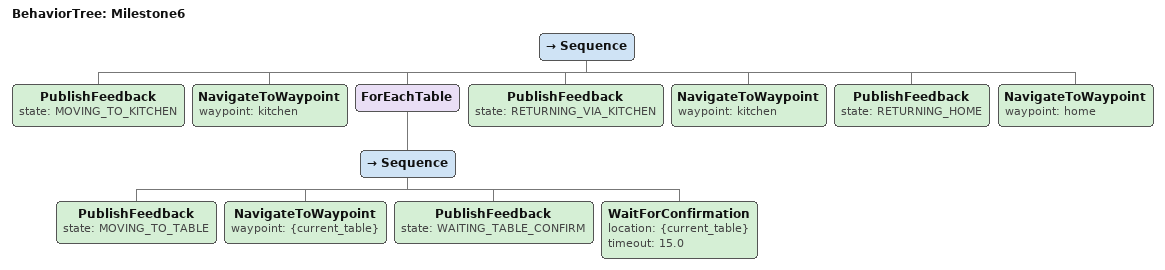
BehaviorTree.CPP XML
<?xml version="1.0"?>

<root BTCPP_format="4">
  <BehaviorTree ID="Milestone6">
    <Sequence>
      <PublishFeedback state="MOVING_TO_KITCHEN"/>
      <NavigateToWaypoint waypoint="kitchen"/>
      <ForEachTable>
        <Sequence>
          <PublishFeedback state="MOVING_TO_TABLE"/>
          <NavigateToWaypoint waypoint="{current_table}"/>
          <PublishFeedback state="WAITING_TABLE_CONFIRM"/>
          <WaitForConfirmation location="{current_table}" timeout="15.0"/>
        </Sequence>
      </ForEachTable>
      <PublishFeedback state="RETURNING_VIA_KITCHEN"/>
      <NavigateToWaypoint waypoint="kitchen"/>
      <PublishFeedback state="RETURNING_HOME"/>
      <NavigateToWaypoint waypoint="home"/>
    </Sequence>
  </BehaviorTree>
</root>
